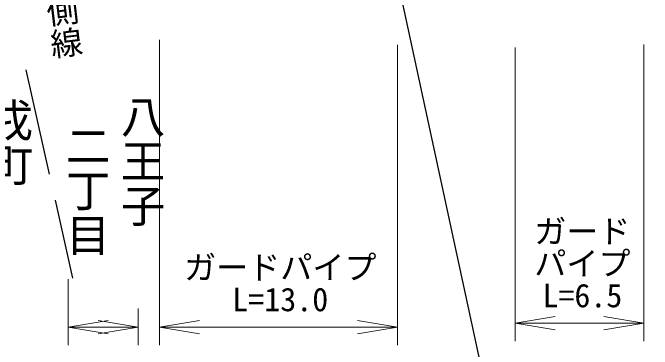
# Model space of a CAD drawing. Units: millimetres, scale not verified. Extents: x -55602354 to 84056675, y -218924267 to 380000.
# Drawn here: x 133737 to 169648, y 239035 to 257903 of the extents above; entities that cross this region are included whole.
import ezdxf
from ezdxf.enums import TextEntityAlignment as Align

# ---------------------------------------------------------------- set-up
doc = ezdxf.new("R2010")
doc.units = ezdxf.units.MM
doc.header["$LTSCALE"] = 1000
doc.linetypes.add('DASHED', pattern=[7.5, 6, -1.5])
for name, color, linetype, lineweight in [('M-BGD', 7, 'Continuous', 25), ('M-STR-HTXT', 7, 'Continuous', 13), ('M-STR-STRC', 7, 'Continuous', 25)]:
    doc.layers.add(name, color=color, linetype=linetype, lineweight=lineweight)
doc.layers.add('M-BMK-HTXT', color=7, linetype='Continuous')
doc.styles.add('@ＭＳ ゴシック', font='')
doc.styles.add('ＭＳ ゴシック', font='')
doc.styles.get('@ＭＳ ゴシック').set_extended_font_data('@MS Gothic')
doc.styles.get('ＭＳ ゴシック').set_extended_font_data('MS Gothic')

# ---------------------------------------------------------------- blocks, each defined once
blk = doc.blocks.new('open_arrow')
at = {"color": 0, "linetype": 'Continuous', "lineweight": -2}
blk.add_lwpolyline([(7.5, 1.25), (0, 0), (7.5, -1.25)], dxfattribs=at)

msp = doc.modelspace()

# ---------------------------------------------------------------- hatches: boundary and pattern name
at = {"layer": 'M-STR-STRC'}
msp.add_hatch(color=256, dxfattribs=at).paths.add_polyline_path([(-55594916, -215317041, 1), (-55594610, -215317070, 1), (-55594305, -215317098, 1), (-55580797, -215307366, 0.41421), (-55580889, -215307431, 0.41421), (-55580745, -215307064, 0.41421), (-55580837, -215307129, 0.41421), (-55580692, -215306761, 0.41421), (-55580785, -215306827, 0.41421), (-55566345, -215305448, 1), (-55566384, -215305752, 1), (-55566423, -215306056, 1), (-55597548, -215332337, 0.41421), (-55597635, -215332409, 0.41421), (-55597517, -215332032, 0.41421), (-55597604, -215332103, 0.41421), (-55597486, -215331727, 0.41421), (-55597573, -215331798, 0.41421), (-55585677, -215342470, 0.41421), (-55585743, -215342562, 0.41421), (-55585726, -215342167, 0.41421), (-55585792, -215342259, 0.41421), (-55585774, -215341865, 0.41421), (-55585841, -215341956, 0.41421), (-55571762, -215344566, 1), (-55571732, -215344261, 1), (-55571703, -215343956, 1), (-55559075, -215335789, 1), (-55559380, -215335758, 1), (-55559685, -215335727, 1), (-55555688, -215322973, 1), (-55555727, -215323277, 1), (-55555767, -215323581, 1), (-55393271, -215354691, 1), (-55393233, -215354387, 1), (-55393196, -215354083, 1), (-55410449, -215351682, 1), (-55410411, -215351378, 1), (-55410374, -215351073, 1), (-55407336, -215338454, 1), (-55407557, -215338427, 1), (-55407777, -215338399, 1), (-55271677, -215370690, 1), (-55271982, -215370659, 1), (-55272287, -215370628, 1), (-55266346, -215358322, 1), (-55266377, -215358627, 1), (-55266407, -215358932, 1), (-55289179, -215367259, 1), (-55289140, -215366955, 1), (-55289100, -215366651, 1), (571140, 349427, -0.39598), (571140, 349427), (571140, 348155), (571851, 348154), (573112, 350484, 0.38568), (573112, 350484)])

# ---------------------------------------------------------------- linework, layer by layer
at = {"layer": 'M-BGD', "linetype": 'DASHED'}
msp.add_line((134462, 254712), (137094, 243016), dxfattribs=at)
at = {"layer": 'M-STR-HTXT'}
for p, q in [((141969, 256381), (141969, 239268)), ((155350, 256097), (155350, 239268)), ((169187, 256127), (169187, 239489)), ((161955, 255956), (161955, 239489)), ((136844, 242962), (136844, 239268)), ((140773, 241311), (140773, 239268)), ((136844, 240268), (140773, 240268)), ((141969, 240268), (155350, 240268)), ((161955, 240489), (169187, 240489))]:
    msp.add_line(p, q, dxfattribs=at)
at = {"layer": 'M-STR-STRC'}
msp.add_line((153401, 268710), (162021, 228864), dxfattribs=at)

# ---------------------------------------------------------------- block references
at = {"layer": 'M-STR-HTXT', "xscale": 300, "yscale": 300}
for p in [(136844, 240268), (141969, 240268), (161955, 240489)]:
    msp.add_blockref('open_arrow', p, dxfattribs=at)
at = {"layer": 'M-STR-HTXT', "xscale": 300, "yscale": 300, "rotation": 180}
for p in [(140773, 240268), (155350, 240268), (169187, 240489)]:
    msp.add_blockref('open_arrow', p, dxfattribs=at)

# ---------------------------------------------------------------- texts
at = {"layer": 'M-BMK-HTXT', "style": '@ＭＳ ゴシック'}
for s, height, rotation, p in [('駅通り裏側線', 1320, 276.809, (134503, 265934)), ('戎町', 1833, 270, (132124, 253147)), ('八王子', 1833, 270, (139556, 253349)), ('二丁目', 1833, 270, (136470, 251705))]:
    msp.add_text(s, height=height, rotation=rotation, dxfattribs=at).set_placement(p, align=Align.BOTTOM_LEFT)
at = {"layer": 'M-STR-HTXT', "style": 'ＭＳ ゴシック'}
for s, p in [('ガード', (165726, 244589)), ('パイプ', (165726, 242789)), ('ガードパイプ', (148760, 242568)), ('L=13.0', (148760, 240768)), ('L=6.5', (165726, 240989))]:
    msp.add_text(s, height=1320, dxfattribs=at).set_placement(p, align=Align.BOTTOM_CENTER)

doc.saveas('drawing.dxf')
